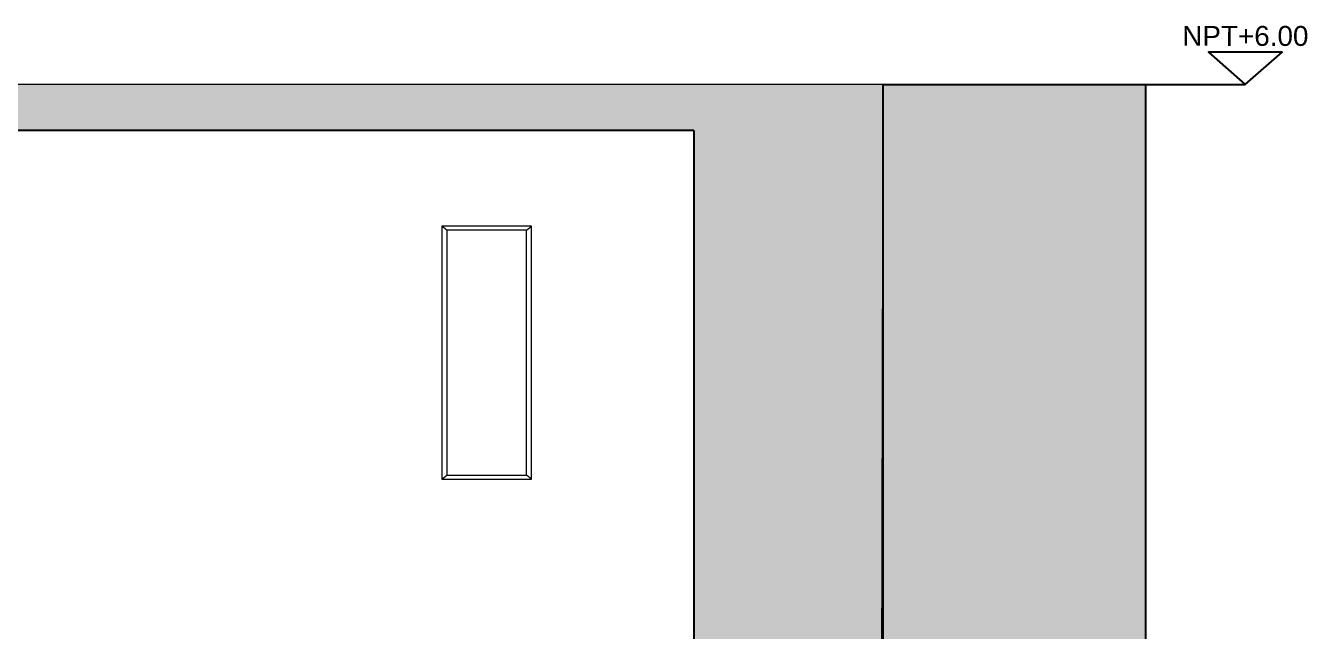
# Model space of a CAD drawing. Header units: millimetres. Extents: x 3463 to 12248, y 1379 to 3914.
# Drawn here: x 8213 to 8856, y 2155 to 2459 of the extents above; entities that cross this region are included whole.
import ezdxf
from ezdxf.enums import TextEntityAlignment as Align

# ---------------------------------------------------------------- set-up
doc = ezdxf.new("R2010")
doc.units = ezdxf.units.MM
doc.layers.add('A-ANNO-SYMB', color=3, linetype='Continuous')
doc.layers.add('A-ANNO-TEXT', color=3, linetype='Continuous')
doc.layers.add('MURO', color=1, linetype='Continuous', lineweight=25)
doc.layers.add('vetro', color=140, linetype='Continuous', lineweight=15)
doc.styles.add('ARIAL', font='Arial.ttf')

msp = doc.modelspace()

# ---------------------------------------------------------------- hatches: boundary and pattern name
at = {"layer": 'MURO'}
h = msp.add_hatch(color=256, dxfattribs=at)
h.dxf.hatch_style = 1
h.paths.add_polyline_path([(8642.87, 1829.39), (8774.54, 1829.39), (8774.54, 2429.24), (8642.87, 2429.24)])
at = {"layer": 'vetro'}
h = msp.add_hatch(color=256, dxfattribs=at)
h.dxf.hatch_style = 1
h.paths.add_polyline_path([(8078.69, 2406.24), (8078.69, 2429.24), (8642.87, 2429.24), (8641.62, 1829.39), (8641.62, 1829.39), (8547.95, 1829.39), (8547.95, 2406.24)])

# ---------------------------------------------------------------- linework, layer by layer
for q in [(7822.95, 2406.24), (8547.95, 1829.39)]:
    msp.add_line((8547.95, 2406.24), q)
at = {"layer": 'A-ANNO-SYMB', "ltscale": 0.8}
msp.add_line((8774.54, 2429.24), (8824.54, 2429.18), dxfattribs=at)
at = {"layer": 'A-ANNO-SYMB'}
msp.add_lwpolyline([(8824.54, 2429.18), (8842.96, 2445.39), (8806.16, 2445.43)], close=True, dxfattribs=at)
at = {"layer": 'MURO'}
msp.add_lwpolyline([(8774.54, 1829.39), (8642.87, 1829.39), (8642.87, 2429.24), (8774.54, 2429.24)], close=True, dxfattribs=at)
at = {"layer": 'vetro'}
for p, q in [((8421.6, 2358.24), (8421.6, 2231.24)), ((8466.6, 2358.24), (8421.6, 2358.24)), ((8424.19, 2356.21), (8421.6, 2358.24)), ((8464.01, 2356.21), (8424.19, 2356.21)), ((8424.19, 2356.21), (8424.19, 2233.27)), ((8464.01, 2356.21), (8466.6, 2358.24)), ((8464.01, 2233.27), (8464.01, 2356.21)), ((8466.6, 2231.24), (8466.6, 2358.24)), ((8421.6, 2231.24), (8424.19, 2233.27)), ((8421.6, 2231.24), (8466.6, 2231.24)), ((8424.19, 2233.27), (8464.01, 2233.27)), ((8466.6, 2231.24), (8464.01, 2233.27))]:
    msp.add_line(p, q, dxfattribs=at)
msp.add_lwpolyline([(8547.95, 1829.39), (8641.62, 1829.39), (8642.87, 2429.24), (8078.69, 2429.24), (8078.69, 2406.24), (8547.95, 2406.24), (8547.95, 1829.39)], dxfattribs=at)

# ---------------------------------------------------------------- texts
at = {"layer": 'A-ANNO-TEXT', "style": 'ARIAL'}
msp.add_text('NPT+6.00', height=10, rotation=359.93499, dxfattribs=at).set_placement((8824.56, 2448.61), align=Align.CENTER)

doc.saveas('drawing.dxf')
